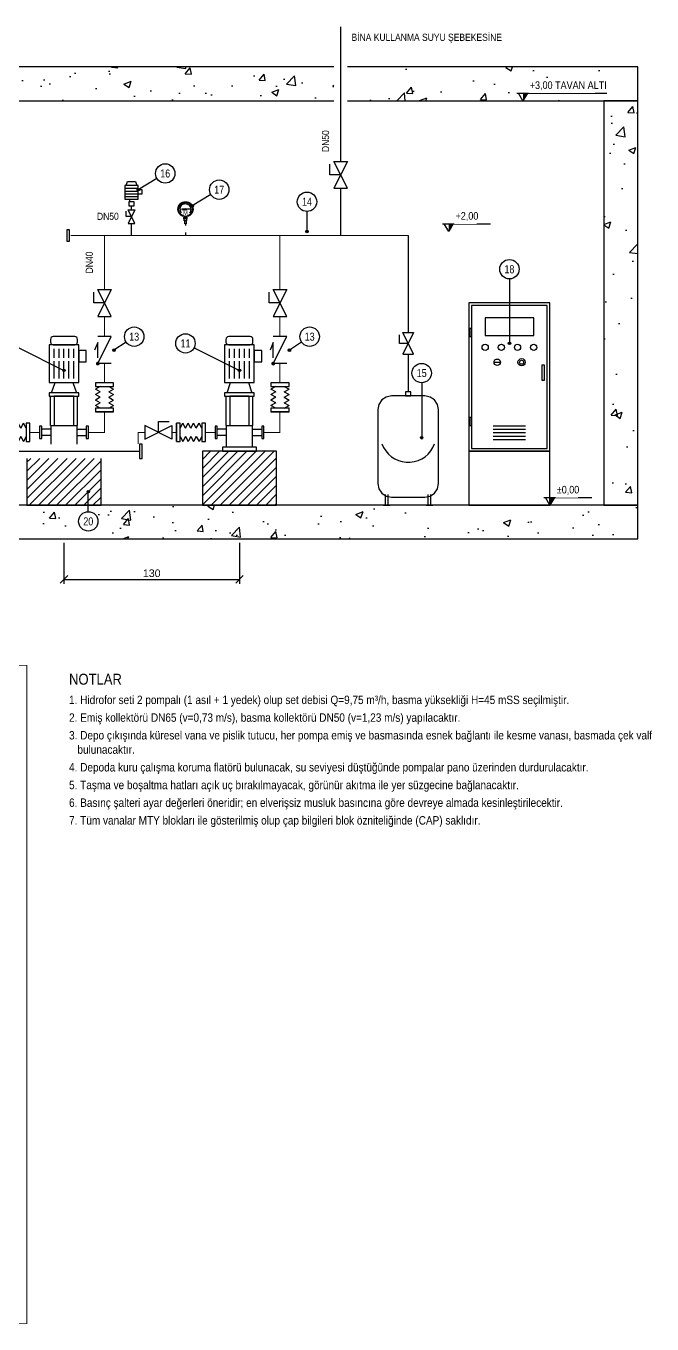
# Model space of a CAD drawing. Header units: centimetres. Extents: x -583 to 556, y -607 to 430.
# Drawn here: x 92 to 556, y -607 to 355 of the extents above; entities that cross this region are included whole.
import ezdxf
from ezdxf.enums import TextEntityAlignment as Align

# ---------------------------------------------------------------- set-up
doc = ezdxf.new("R2010")
doc.units = ezdxf.units.CM
doc.header["$LTSCALE"] = 10
doc.linetypes.add('DASHED', pattern=[1.524, 1.27, -0.254])
for name, color, linetype in [('MTY-VANA', 1, 'Continuous'), ('ROTAS-BASLIK', 2, 'Continuous'), ('ROTAS-BETON', 7, 'Continuous'), ('ROTAS-CAP', 3, 'Continuous'), ('ROTAS-CERCEVE', 4, 'Continuous'), ('ROTAS-KOT', 2, 'Continuous'), ('ROTAS-MASKE', 7, 'Continuous'), ('ROTAS-NOT', 1, 'Continuous'), ('ROTAS-NUMARA', 1, 'Continuous'), ('ROTAS-OLCU', 2, 'Continuous'), ('ROTAS-POMPA-EKIPMAN', 4, 'Continuous'), ('ROTAS-POMPA-GIZLI', 4, 'DASHED'), ('ROTAS-POMPA-KAIDE', 8, 'Continuous'), ('ROTAS-SOGUKSU-BORU', 5, 'Continuous'), ('ROTAS-TARAMA', 8, 'Continuous'), ('ROTAS-VANA', 1, 'Continuous')]:
    doc.layers.add(name, color=color, linetype=linetype)
doc.styles.add('CAP', font='wturkce.SHX', dxfattribs={"width": 0.65})
doc.styles.add('ROTAS', font='arial.ttf')
doc.dimstyles.new('ROTAS-OLCU', dxfattribs={"dimtxt": 5.625, "dimasz": 4.5, "dimexe": 3.375, "dimexo": 2.8125, "dimgap": 1.6875, "dimtad": 1, "dimdec": 0, "dimtxsty": 'ROTAS', "dimtsz": 2.8125, "dimcen": 2.5, "dimclrd": 2, "dimclre": 2, "dimclrt": 2, "dimazin": 3, "dimtfac": 1, "dimtmove": 0, "dimatfit": 3})

# ---------------------------------------------------------------- blocks, each defined once
blk = doc.blocks.new('MTY-ESNEK BAGLANTI')
at = {"layer": 'MTY-VANA'}
for p, q in [((-10.75, -6.72), (-10.75, 6.72)), ((-8.06, 3.14), (-6.05, 6.72)), ((-4.03, 3.14), (-6.05, 6.72)), ((-4.03, 3.14), (-2.02, 6.72)), ((0, 3.14), (-2.02, 6.72)), ((0, 3.14), (2.02, 6.72)), ((4.03, 3.14), (2.02, 6.72)), ((4.03, 3.14), (6.05, 6.72)), ((8.06, 3.14), (6.05, 6.72)), ((-8.06, -3.14), (-6.05, -6.72)), ((-4.03, -3.14), (-6.05, -6.72)), ((-4.03, -3.14), (-2.02, -6.72)), ((0, -3.14), (-2.02, -6.72)), ((0, -3.14), (2.02, -6.72)), ((4.03, -3.14), (2.02, -6.72)), ((4.03, -3.14), (6.05, -6.72)), ((8.06, -3.14), (6.05, -6.72))]:
    blk.add_line(p, q, dxfattribs=at)
for points in [[(-8.06, 6.72), (-10.75, 6.72), (-10.75, -6.72), (-8.06, -6.72)], [(10.75, 6.72), (8.06, 6.72), (8.06, -6.72), (10.75, -6.72)]]:
    blk.add_lwpolyline(points, close=True, dxfattribs=at)
at = {"layer": 'MTY-VANA', "style": 'CAP', "width": 0.65}
blk.add_attdef('CAP', text='', height=5, dxfattribs=at).set_placement((-0.1, 0.12), align=Align.CENTER)
blk = doc.blocks.new('MTY-CEKVALF VANA')
at = {"layer": 'MTY-VANA'}
h = blk.add_hatch(color=256, dxfattribs=at)
edge = h.paths.add_edge_path()
edge.add_arc((-10, 5), 1.41, 180, 540, ccw=False)
for p, q in [((-10, -5), (-10, 5)), ((-10, 5), (10, -5)), ((-5.6, 5), (5.6, 5)), ((5.6, 5), (0, 7.32)), ((10, -5), (10, 5))]:
    blk.add_line(p, q, dxfattribs=at)
at = {"layer": 'MTY-VANA', "style": 'CAP', "width": 0.65}
blk.add_attdef('CAP', text='', height=5, rotation=153.43495, dxfattribs=at).set_placement((0, 0), align=Align.CENTER)
blk = doc.blocks.new('MTY-KURESEL VANA')
at = {"layer": 'MTY-VANA'}
for p, q in [((0, 0), (0, 8)), ((0, 8), (8, 8))]:
    blk.add_line(p, q, dxfattribs=at)
blk.add_lwpolyline([(-10, 5), (-10, -5), (10, 5), (10, -5), (-10, 5)], dxfattribs=at)
at = {"layer": 'MTY-VANA', "style": 'CAP', "width": 0.65}
blk.add_attdef('CAP', text='', height=5, rotation=26.56505, dxfattribs=at).set_placement((0, 0), align=Align.CENTER)
blk = doc.blocks.new('MTY-MANOMETRE')
at = {"layer": 'MTY-VANA', "color": 1}
for p, q in [((-3.66, 19.85), (-4.5, 19.92)), ((-3.54, 20.48), (-4.36, 20.7)), ((-3.32, 21.09), (-4.09, 21.45)), ((-3, 21.64), (-3.69, 22.13)), ((-2.58, 22.14), (-3.18, 22.73)), ((-2.68, 19.72), (-0.55, 19.67)), ((-2.68, 19.72), (-2.68, 19.3)), ((-2.68, 19.3), (-0.57, 19.36)), ((-2.09, 22.55), (-2.57, 23.24)), ((-1.53, 22.87), (-1.89, 23.64)), ((-0.92, 23.09), (-1.14, 23.9)), ((-0.29, 23.19), (-0.36, 24.04)), ((0.36, 23.19), (0.43, 24.04)), ((4.53, 19.49), (0.55, 19.64)), ((4.53, 19.49), (0.56, 19.39)), ((0.99, 23.08), (1.21, 23.9)), ((1.59, 22.86), (1.95, 23.62)), ((2.15, 22.53), (2.64, 23.23)), ((2.64, 22.12), (3.24, 22.72)), ((3.05, 21.62), (3.75, 22.11)), ((3.37, 21.06), (4.14, 21.42)), ((3.59, 20.46), (4.41, 20.68)), ((3.7, 19.82), (4.55, 19.9)), ((-3.66, 19.21), (-4.51, 19.13)), ((-3.55, 18.57), (-4.37, 18.35)), ((-3.33, 17.97), (-4.1, 17.61)), ((-3.01, 17.41), (-3.71, 16.92)), ((-1.19, 12.49), (-1.19, 13.43)), ((1.22, 12.49), (-1.19, 12.49)), ((-0.87, 10.92), (-0.87, 12.49)), ((0.87, 10.92), (-0.87, 10.92)), ((0.89, 13.54), (-0.85, 13.53)), ((-0.7, 13.54), (-0.7, 13.98)), ((-0.52, 12.6), (-0.52, 13.43)), ((-0.52, 8.58), (-0.52, 10.92)), ((0.52, 10.92), (0.52, 8.58)), ((0.56, 12.61), (0.56, 13.42)), ((0.7, 13.54), (0.7, 13.97)), ((0.87, 12.49), (0.87, 10.92)), ((1.22, 12.49), (1.22, 13.43)), ((3.04, 17.38), (3.73, 16.9)), ((3.36, 17.94), (4.13, 17.58)), ((3.58, 18.55), (4.4, 18.33)), ((3.7, 19.18), (4.54, 19.11)), ((0.52, 8.58), (-0.52, 8.58)), ((0, 8.58), (0, 7.34)), ((0, 2.34), (0, 0))]:
    blk.add_line(p, q, dxfattribs=at)
for centre, radius in [((0.02, 19.51), 5.58), ((0.02, 19.51), 5.3), ((-0.01, 19.49), 0.576)]:
    blk.add_circle(centre, radius, dxfattribs=at)
for centre, radius, start, end in [((-0.85, 12.96), 0.576, 54.69942, 125.30664), ((-0.85, 13.07), 0.576, 234.69403, 305.30125), ((0.02, 12.21), 1.33, 65.90348, 113.65066), ((0.02, 13.82), 1.33, 246.3499, 294.09708), ((0.89, 12.96), 0.576, 54.69337, 125.30059), ((0.89, 13.08), 0.576, 234.70008, 305.3073)]:
    blk.add_arc(centre, radius, start, end, dxfattribs=at)
at = {"layer": 'MTY-VANA', "width": 0.7}
blk.add_text('M', height=3.59, dxfattribs=at).set_placement((0.05, 14.97, 0), align=Align.CENTER)
at = {"layer": 'MTY-VANA', "style": 'CAP', "width": 0.65}
blk.add_attdef('CAP', text='', height=5, rotation=90, dxfattribs=at).set_placement((0, 0), align=Align.CENTER)

msp = doc.modelspace()

# ---------------------------------------------------------------- hatches: boundary and pattern name
at = {"layer": 'ROTAS-KOT'}
h = msp.add_hatch(color=256, dxfattribs=at)
h.dxf.hatch_style = 1
h.paths.add_polyline_path([(460, 300), (460, 305.62), (463.38, 305.62)])
h = msp.add_hatch(color=256, dxfattribs=at)
h.dxf.hatch_style = 1
h.paths.add_polyline_path([(405, 203.01), (405, 208.64), (408.38, 208.64)])
h = msp.add_hatch(color=256, dxfattribs=at)
h.dxf.hatch_style = 1
h.paths.add_polyline_path([(480, 0), (480, 5.62), (483.38, 5.62)])
at = {"layer": 'ROTAS-NUMARA'}
h = msp.add_hatch(color=256, dxfattribs=at)
h.dxf.hatch_style = 1
h.paths.add_polyline_path([(175.94, 234), (175.81, 234.47), (175.47, 234.81), (175, 234.94), (174.53, 234.81), (174.19, 234.47), (174.06, 234), (174.19, 233.53), (174.53, 233.19), (175, 233.06), (175.47, 233.19), (175.81, 233.53)])
h = msp.add_hatch(color=256, dxfattribs=at)
h.dxf.hatch_style = 1
h.paths.add_polyline_path([(215.94, 222), (215.81, 222.47), (215.47, 222.81), (215, 222.94), (214.53, 222.81), (214.19, 222.47), (214.06, 222), (214.19, 221.53), (214.53, 221.19), (215, 221.06), (215.47, 221.19), (215.81, 221.53)])
h = msp.add_hatch(color=256, dxfattribs=at)
h.dxf.hatch_style = 1
h.paths.add_polyline_path([(300.94, 203), (300.81, 203.47), (300.47, 203.81), (300, 203.94), (299.53, 203.81), (299.19, 203.47), (299.06, 203), (299.19, 202.53), (299.53, 202.19), (300, 202.06), (300.47, 202.19), (300.81, 202.53)])
h = msp.add_hatch(color=256, dxfattribs=at)
h.dxf.hatch_style = 1
h.paths.add_polyline_path([(157.94, 115), (157.81, 115.47), (157.47, 115.81), (157, 115.94), (156.53, 115.81), (156.19, 115.47), (156.06, 115), (156.19, 114.53), (156.53, 114.19), (157, 114.06), (157.47, 114.19), (157.81, 114.53)])
h = msp.add_hatch(color=256, dxfattribs=at)
h.dxf.hatch_style = 1
h.paths.add_polyline_path([(287.94, 115), (287.81, 115.47), (287.47, 115.81), (287, 115.94), (286.53, 115.81), (286.19, 115.47), (286.06, 115), (286.19, 114.53), (286.53, 114.19), (287, 114.06), (287.47, 114.19), (287.81, 114.53)])
h = msp.add_hatch(color=256, dxfattribs=at)
h.dxf.hatch_style = 1
h.paths.add_polyline_path([(450.94, 120), (450.81, 120.47), (450.47, 120.81), (450, 120.94), (449.53, 120.81), (449.19, 120.47), (449.06, 120), (449.19, 119.53), (449.53, 119.19), (450, 119.06), (450.47, 119.19), (450.81, 119.53)])
h = msp.add_hatch(color=256, dxfattribs=at)
h.dxf.hatch_style = 1
h.paths.add_polyline_path([(120.94, 100), (120.81, 100.47), (120.47, 100.81), (120, 100.94), (119.53, 100.81), (119.19, 100.47), (119.06, 100), (119.19, 99.53), (119.53, 99.19), (120, 99.06), (120.47, 99.19), (120.81, 99.53)])
h = msp.add_hatch(color=256, dxfattribs=at)
h.dxf.hatch_style = 1
h.paths.add_polyline_path([(250.94, 100), (250.81, 100.47), (250.47, 100.81), (250, 100.94), (249.53, 100.81), (249.19, 100.47), (249.06, 100), (249.19, 99.53), (249.53, 99.19), (250, 99.06), (250.47, 99.19), (250.81, 99.53)])
h = msp.add_hatch(color=256, dxfattribs=at)
h.dxf.hatch_style = 1
h.paths.add_polyline_path([(385.94, 50), (385.81, 50.47), (385.47, 50.81), (385, 50.94), (384.53, 50.81), (384.19, 50.47), (384.06, 50), (384.19, 49.53), (384.53, 49.19), (385, 49.06), (385.47, 49.19), (385.81, 49.53)])
h = msp.add_hatch(color=256, dxfattribs=at)
h.dxf.hatch_style = 1
h.paths.add_polyline_path([(138.94, 10), (138.81, 10.47), (138.47, 10.81), (138, 10.94), (137.53, 10.81), (137.19, 10.47), (137.06, 10), (137.19, 9.53), (137.53, 9.19), (138, 9.06), (138.47, 9.19), (138.81, 9.53)])
at = {"layer": 'ROTAS-TARAMA'}
h = msp.add_hatch(dxfattribs=at)
h.set_pattern_fill('AR-CONC', scale=0.3)
h.paths.add_polyline_path([(-106, 300), (-106, 325), (320, 325), (320, 300)])
h = msp.add_hatch(dxfattribs=at)
h.set_pattern_fill('AR-CONC', scale=0.3)
h.paths.add_polyline_path([(545, 325), (545, 300), (330, 300), (330, 325)])
h = msp.add_hatch(dxfattribs=at)
h.set_pattern_fill('AR-CONC', scale=0.3)
h.paths.add_polyline_path([(520, 0), (545, 0), (545, 300), (520, 300)])
h = msp.add_hatch(dxfattribs=at)
h.set_pattern_fill('ANSI31', scale=1.5)
h.paths.add_polyline_path([(222.5, 0), (277.5, 0), (277.5, 40), (222.5, 40)])
h = msp.add_hatch(dxfattribs=at)
h.set_pattern_fill('ANSI31', scale=1.5)
h.paths.add_polyline_path([(147.5, 0), (92.5, 0), (92.5, 34.7), (147.5, 34.7)])
h = msp.add_hatch(dxfattribs=at)
h.set_pattern_fill('AR-CONC', scale=0.3)
h.paths.add_polyline_path([(-545, -25), (545, -25), (545, 0), (-545, 0)])

# ---------------------------------------------------------------- linework, layer by layer
at = {"layer": 'ROTAS-BETON'}
for points in [[(320, 325), (-106, 325)], [(330, 300), (545, 300), (545, 325), (330, 325)], [(-106, 300), (320, 300)]]:
    msp.add_lwpolyline(points, dxfattribs=at)
for points in [[(520, 0), (545, 0), (545, 300), (520, 300)], [(-545, -25), (545, -25), (545, 0), (-545, 0)]]:
    msp.add_lwpolyline(points, close=True, dxfattribs=at)
at = {"layer": 'ROTAS-CERCEVE', "const_width": 0.6}
msp.add_lwpolyline([(-551.25, -607), (92.5, -607), (92.5, -118.75), (-551.25, -118.75)], close=True, dxfattribs=at)
at = {"layer": 'ROTAS-KOT'}
for points in [[(455.5, 305.62), (522.19, 305.62)], [(400.5, 208.64), (435.94, 208.64)], [(475.5, 5.62), (510.94, 5.62)]]:
    msp.add_lwpolyline(points, dxfattribs=at)
for points in [[(460, 300), (456.62, 305.62), (463.38, 305.62)], [(405, 203.01), (401.62, 208.64), (408.38, 208.64)], [(480, 0), (476.62, 5.62), (483.38, 5.62)]]:
    msp.add_lwpolyline(points, close=True, dxfattribs=at)
at = {"layer": 'ROTAS-NUMARA'}
for p, q in [((188.84, 242.3), (175, 234)), ((228.84, 230.3), (215, 222)), ((300, 217.81), (300, 203)), ((450, 167.81), (450, 120)), ((86.43, 116.79), (120, 100)), ((166.02, 121.01), (157, 115)), ((216.43, 116.79), (250, 100)), ((296.02, 121.01), (287, 115)), ((385, 90.81), (385, 50)), ((138, -4.81), (138, 10))]:
    msp.add_line(p, q, dxfattribs=at)
for centre in [(175, 234), (215, 222), (300, 203), (157, 115), (287, 115), (450, 120), (120, 100), (250, 100), (385, 50), (138, 10)]:
    msp.add_circle(centre, 0.938, dxfattribs=at)
at = {"layer": 'ROTAS-POMPA-EKIPMAN'}
for points in [[(165, 227), (175, 227), (175, 237), (165, 237)], [(168, 222), (172, 222), (172, 225), (168, 225)], [(122, 195.78), (124, 195.78), (124, 204.22), (122, 204.22)], [(420, 40), (480, 40), (480, 150), (420, 150)], [(422, 42), (478, 42), (478, 148), (422, 148)], [(432, 125.8), (468, 125.8), (468, 139), (432, 139)], [(420.5, 125), (422, 125), (422, 131), (420.5, 131)], [(109, 91), (131, 91), (131, 119), (109, 119)], [(128, 119), (128.77, 119.15), (129.41, 119.59), (129.85, 120.23), (130, 121), (130, 123), (129.85, 123.77), (129.41, 124.41), (128.77, 124.85), (128, 125), (112, 125), (111.23, 124.85), (110.59, 124.41), (110.15, 123.77), (110, 123), (110, 121), (110.15, 120.23), (110.59, 119.59), (111.23, 119.15), (112, 119)], [(239, 91), (261, 91), (261, 119), (239, 119)], [(258, 119), (258.77, 119.15), (259.41, 119.59), (259.85, 120.23), (260, 121), (260, 123), (259.85, 123.77), (259.41, 124.41), (258.77, 124.85), (258, 125), (242, 125), (241.23, 124.85), (240.59, 124.41), (240.15, 123.77), (240, 123), (240, 121), (240.15, 120.23), (240.59, 119.59), (241.23, 119.15), (242, 119)], [(131, 106.3), (136.5, 106.3), (136.5, 114.8), (131, 114.8)], [(261, 106.3), (266.5, 106.3), (266.5, 114.8), (261, 114.8)], [(474, 92.8), (476, 92.8), (476, 103.8), (474, 103.8)], [(109, 80.8), (131, 80.8), (131, 83.3), (109, 83.3)], [(112.74, 59), (127.26, 59), (127.26, 80.8), (112.74, 80.8)], [(239, 80.8), (261, 80.8), (261, 83.3), (239, 83.3)], [(242.74, 59), (257.26, 59), (257.26, 80.8), (242.74, 80.8)], [(387.38, 6), (391.25, 6.77), (394.53, 8.97), (396.73, 12.25), (397.5, 16.12), (397.5, 70.88), (396.73, 74.75), (394.53, 78.03), (391.25, 80.23), (387.38, 81), (362.62, 81), (358.75, 80.23), (355.47, 78.03), (353.27, 74.75), (352.5, 70.88), (352.5, 16.12), (353.27, 12.25), (355.47, 8.97), (358.75, 6.77), (362.62, 6)], [(373, 81), (377, 81), (377, 84), (373, 84)], [(101.9, 49.41), (103.5, 49.41), (103.5, 58.59), (101.9, 58.59)], [(136.5, 49.41), (138.1, 49.41), (138.1, 58.59), (136.5, 58.59)], [(231.9, 49.41), (233.5, 49.41), (233.5, 58.59), (231.9, 58.59)], [(266.5, 49.41), (268.1, 49.41), (268.1, 58.59), (266.5, 58.59)], [(420.5, 59), (422, 59), (422, 65), (420.5, 65)], [(176, 34.67), (178, 34.67), (178, 45.33), (176, 45.33)], [(237.5, 40), (262.5, 40), (262.5, 43), (237.5, 43)]]:
    msp.add_lwpolyline(points, close=True, dxfattribs=at)
for points in [[(166, 237), (167, 240), (173, 240), (174, 237)], [(175, 231), (178, 231), (178, 234), (175, 234)], [(168.8, 225), (168.8, 227), (171.2, 227), (171.2, 227)], [(439.2, 106), (442.8, 106)], [(110.76, 83.3), (113.4, 91), (126.6, 91), (129.24, 83.3)], [(240.76, 83.3), (243.4, 91), (256.6, 91), (259.24, 83.3)], [(110.1, 59), (110.1, 80.8)], [(129.9, 59), (129.9, 80.8)], [(240.1, 59), (240.1, 80.8)], [(259.9, 59), (259.9, 80.8)], [(110.5, 45.3), (110.5, 59), (129.5, 59), (129.5, 45.3)], [(240.5, 43), (240.5, 59), (259.5, 59), (259.5, 43)], [(438, 58.8), (462, 58.8)], [(110.5, 56.41), (103.5, 56.41)], [(110.5, 51.59), (103.5, 51.59)], [(129.5, 56.41), (136.5, 56.41)], [(129.5, 51.59), (136.5, 51.59)], [(240.5, 56.41), (233.5, 56.41)], [(240.5, 51.59), (233.5, 51.59)], [(259.5, 56.41), (266.5, 56.41)], [(259.5, 51.59), (266.5, 51.59)], [(438, 56.3), (462, 56.3)], [(438, 53.8), (462, 53.8)], [(438, 51.3), (462, 51.3)], [(438, 48.8), (462, 48.8)], [(356.75, 0), (361.75, 0)], [(358.25, 0), (358.25, 8)], [(360.25, 0), (360.25, 8)], [(388.25, 0), (393.25, 0)], [(389.75, 0), (389.75, 8)], [(391.75, 0), (391.75, 8)]]:
    msp.add_lwpolyline(points, dxfattribs=at)
for centre, radius in [((432, 117), 2.3), ((444, 117), 2.3), ((456, 117), 2.3), ((468, 117), 2.3), ((441, 106), 2.4), ((459, 106), 2.7), ((459, 106), 1.5)]:
    msp.add_circle(centre, radius, dxfattribs=at)
at = {"layer": 'ROTAS-POMPA-GIZLI'}
for points in [[(165, 235), (175, 235)], [(165, 233), (175, 233)], [(165, 231), (175, 231)], [(165, 229), (175, 229)], [(112.67, 94), (112.67, 116)], [(116.33, 94), (116.33, 116)], [(120, 94), (120, 116)], [(123.67, 94), (123.67, 116)], [(127.33, 94), (127.33, 116)], [(242.67, 94), (242.67, 116)], [(246.33, 94), (246.33, 116)], [(250, 94), (250, 116)], [(253.67, 94), (253.67, 116)], [(257.33, 94), (257.33, 116)], [(355.55, 45.42), (356.76, 42.71), (358.35, 40.2), (360.29, 37.94), (362.53, 35.98), (365.02, 34.36), (367.72, 33.12), (370.57, 32.28), (373.51, 31.85), (376.49, 31.85), (379.43, 32.28), (382.28, 33.12), (384.98, 34.36), (387.47, 35.98), (389.71, 37.94), (391.65, 40.2), (393.24, 42.71), (394.45, 45.42)]]:
    msp.add_lwpolyline(points, dxfattribs=at)
at = {"layer": 'ROTAS-POMPA-KAIDE'}
for points in [[(222.5, 0), (277.5, 0), (277.5, 40), (222.5, 40)], [(420, 0), (480, 0), (480, 40), (420, 40)]]:
    msp.add_lwpolyline(points, close=True, dxfattribs=at)
for points in [[(92.5, 0), (147.5, 0), (147.5, 34.7)], [(92.5, 34.7), (92.5, 0)]]:
    msp.add_lwpolyline(points, dxfattribs=at)
at = {"layer": 'ROTAS-SOGUKSU-BORU'}
for points, const_width in [([(325, 255), (325, 355)], 0.833), ([(325, 200), (325, 235)], 0.833), ([(125, 200), (375, 200)], 0.833), ([(150, 160), (150, 200)], 0.767), ([(280, 160), (280, 200)], 0.767), ([(150, 125), (150, 140)], 0.767), ([(280, 125), (280, 140)], 0.767), ([(150, 90.8), (150, 105)], 0.767), ([(280, 90.8), (280, 105)], 0.767), ([(138.1, 54), (150, 54), (150, 69.2)], 0.767), ([(268.1, 54), (280, 54), (280, 69.2)], 0.767), ([(94.8, 54), (101.9, 54)], 0.767), ([(175, 45.3), (175, 54), (180, 54)], 0.767), ([(200, 54), (203.2, 54)], 0.767), ([(224.8, 54), (231.9, 54)], 0.767), ([(20, 40), (176, 40)], 0.933)]:
    msp.add_lwpolyline(points, dxfattribs=dict(at, const_width=const_width))
for points in [[(170, 219), (170, 222)], [(170, 200), (170, 209)], [(375, 200), (375, 128)], [(375, 112), (375, 84)]]:
    msp.add_lwpolyline(points, dxfattribs=at)

# ---------------------------------------------------------------- block references
at = {"layer": 'ROTAS-VANA', "rotation": 90}
for name, p in [('MTY-KURESEL VANA', (325, 245)), ('MTY-KURESEL VANA', (150, 150)), ('MTY-KURESEL VANA', (280, 150)), ('MTY-CEKVALF VANA', (150, 115)), ('MTY-CEKVALF VANA', (280, 115)), ('MTY-ESNEK BAGLANTI', (150, 80)), ('MTY-ESNEK BAGLANTI', (280, 80))]:
    msp.add_blockref(name, p, dxfattribs=at)
at = {"layer": 'ROTAS-VANA'}
for name, p in [('MTY-MANOMETRE', (210, 200)), ('MTY-ESNEK BAGLANTI', (84, 54)), ('MTY-KURESEL VANA', (190, 54)), ('MTY-ESNEK BAGLANTI', (214, 54))]:
    msp.add_blockref(name, p, dxfattribs=at)
at = {"layer": 'ROTAS-VANA', "rotation": 90}
for p, xscale, yscale in [((170, 214), 0.5, 0.5), ((375, 120), 0.8, 0.8)]:
    msp.add_blockref('MTY-KURESEL VANA', p, dxfattribs=dict(at, xscale=xscale, yscale=yscale))

# ---------------------------------------------------------------- texts
at = {"layer": 'ROTAS-BASLIK', "style": 'ROTAS', "width": 0.85}
msp.add_text('NOTLAR', height=8.125, dxfattribs=at).set_placement((123.75, -125), align=Align.TOP_LEFT)
at = {"layer": 'ROTAS-NOT', "style": 'ROTAS', "width": 0.85}
for s, p in [('1. Hidrofor seti 2 pompalı (1 asıl + 1 yedek) olup set debisi Q=9,75 m³/h, basma yüksekliği H=45 mSS seçilmiştir.', (123.75, -141.25)), ('2. Emiş kollektörü DN65 (v=0,73 m/s), basma kollektörü DN50 (v=1,23 m/s) yapılacaktır.', (123.75, -154.38)), ('3. Depo çıkışında küresel vana ve pislik tutucu, her pompa emiş ve basmasında esnek bağlantı ile kesme vanası, basmada çek valf', (123.75, -167.5)), ('   bulunacaktır.', (123.75, -178.12)), ('4. Depoda kuru çalışma koruma flatörü bulunacak, su seviyesi düştüğünde pompalar pano üzerinden durdurulacaktır.', (123.75, -191.25)), ('5. Taşma ve boşaltma hatları açık uç bırakılmayacak, görünür akıtma ile yer süzgecine bağlanacaktır.', (123.75, -204.38)), ('6. Basınç şalteri ayar değerleri öneridir; en elverişsiz musluk basıncına göre devreye almada kesinleştirilecektir.', (123.75, -217.5)), ('7. Tüm vanalar MTY blokları ile gösterilmiş olup çap bilgileri blok özniteliğinde (CAP) saklıdır.', (123.75, -230.62))]:
    msp.add_text(s, height=6.25, dxfattribs=at).set_placement(p, align=Align.TOP_LEFT)

# ---------------------------------------------------------------- dimensions: what is measured, and where the dimension line sits
at = {"layer": 'ROTAS-OLCU'}
msp.add_linear_dim(base=(120, -55), p1=(120, -25), p2=(250, -25), dimstyle='ROTAS-OLCU', dxfattribs=at).render()

# ---------------------------------------------------------------- wipeouts: each hides what was drawn before it
for points in [[(332.2, 343.02), (414.99, 343.02), (414.99, 350.72), (332.2, 350.72)], [(319.33, 262.81), (319.33, 275.6), (311.62, 275.6), (311.62, 262.81)], [(145.31, 208.67), (158.1, 208.67), (158.1, 216.38), (145.31, 216.38)], [(144.33, 172.81), (144.33, 185.6), (136.62, 185.6), (136.62, 172.81)]]:
    msp.add_wipeout(points).dxf.layer = 'ROTAS-MASKE'

# ---------------------------------------------------------------- next in the draw order: texts
at = {"layer": 'ROTAS-CAP', "style": 'ROTAS', "width": 0.85}
for s, p in [('DN50', (318, 270)), ('DN40', (143, 180))]:
    msp.add_text(s, height=5.312, rotation=90, dxfattribs=at).set_placement(p, align=Align.BOTTOM_CENTER)
msp.add_text('DN50', height=5.312, dxfattribs=at).set_placement((152.5, 210), align=Align.BOTTOM_CENTER)
at = {"layer": 'ROTAS-SOGUKSU-BORU', "style": 'ROTAS', "width": 0.85}
msp.add_text('BİNA KULLANMA SUYU ŞEBEKESİNE', height=5.3125, dxfattribs=at).set_placement((333, 347), align=Align.MIDDLE_LEFT)

# ---------------------------------------------------------------- next in the draw order: wipeouts: each hides what was drawn before it
for points in [[(464.22, 305.62), (513.34, 305.62), (513.34, 313.78), (464.22, 313.78)], [(202.19, 246), (201.94, 247.86), (201.22, 249.59), (200.08, 251.08), (198.59, 252.22), (196.86, 252.94), (195, 253.19), (193.14, 252.94), (191.41, 252.22), (189.92, 251.08), (188.78, 249.59), (188.06, 247.86), (187.81, 246), (188.06, 244.14), (188.78, 242.41), (189.92, 240.92), (191.41, 239.78), (193.14, 239.06), (195, 238.81), (196.86, 239.06), (198.59, 239.78), (200.08, 240.92), (201.22, 242.41), (201.94, 244.14)], [(242.19, 234), (241.94, 235.86), (241.22, 237.59), (240.08, 239.08), (238.59, 240.22), (236.86, 240.94), (235, 241.19), (233.14, 240.94), (231.41, 240.22), (229.92, 239.08), (228.78, 237.59), (228.06, 235.86), (227.81, 234), (228.06, 232.14), (228.78, 230.41), (229.92, 228.92), (231.41, 227.78), (233.14, 227.06), (235, 226.81), (236.86, 227.06), (238.59, 227.78), (240.08, 228.92), (241.22, 230.41), (241.94, 232.14)], [(307.19, 225), (306.94, 226.86), (306.22, 228.59), (305.08, 230.08), (303.59, 231.22), (301.86, 231.94), (300, 232.19), (298.14, 231.94), (296.41, 231.22), (294.92, 230.08), (293.78, 228.59), (293.06, 226.86), (292.81, 225), (293.06, 223.14), (293.78, 221.41), (294.92, 219.92), (296.41, 218.78), (298.14, 218.06), (300, 217.81), (301.86, 218.06), (303.59, 218.78), (305.08, 219.92), (306.22, 221.41), (306.94, 223.14)], [(409.22, 208.64), (425.73, 208.64), (425.73, 216.8), (409.22, 216.8)], [(457.19, 175), (456.94, 176.86), (456.22, 178.59), (455.08, 180.08), (453.59, 181.22), (451.86, 181.94), (450, 182.19), (448.14, 181.94), (446.41, 181.22), (444.92, 180.08), (443.78, 178.59), (443.06, 176.86), (442.81, 175), (443.06, 173.14), (443.78, 171.41), (444.92, 169.92), (446.41, 168.78), (448.14, 168.06), (450, 167.81), (451.86, 168.06), (453.59, 168.78), (455.08, 169.92), (456.22, 171.41), (456.94, 173.14)], [(179.19, 125), (178.94, 126.86), (178.22, 128.59), (177.08, 130.08), (175.59, 131.22), (173.86, 131.94), (172, 132.19), (170.14, 131.94), (168.41, 131.22), (166.92, 130.08), (165.78, 128.59), (165.06, 126.86), (164.81, 125), (165.06, 123.14), (165.78, 121.41), (166.92, 119.92), (168.41, 118.78), (170.14, 118.06), (172, 117.81), (173.86, 118.06), (175.59, 118.78), (177.08, 119.92), (178.22, 121.41), (178.94, 123.14)], [(217.19, 120), (216.94, 121.86), (216.22, 123.59), (215.08, 125.08), (213.59, 126.22), (211.86, 126.94), (210, 127.19), (208.14, 126.94), (206.41, 126.22), (204.92, 125.08), (203.78, 123.59), (203.06, 121.86), (202.81, 120), (203.06, 118.14), (203.78, 116.41), (204.92, 114.92), (206.41, 113.78), (208.14, 113.06), (210, 112.81), (211.86, 113.06), (213.59, 113.78), (215.08, 114.92), (216.22, 116.41), (216.94, 118.14)], [(309.19, 125), (308.94, 126.86), (308.22, 128.59), (307.08, 130.08), (305.59, 131.22), (303.86, 131.94), (302, 132.19), (300.14, 131.94), (298.41, 131.22), (296.92, 130.08), (295.78, 128.59), (295.06, 126.86), (294.81, 125), (295.06, 123.14), (295.78, 121.41), (296.92, 119.92), (298.41, 118.78), (300.14, 118.06), (302, 117.81), (303.86, 118.06), (305.59, 118.78), (307.08, 119.92), (308.22, 121.41), (308.94, 123.14)], [(392.19, 98), (391.94, 99.86), (391.22, 101.59), (390.08, 103.08), (388.59, 104.22), (386.86, 104.94), (385, 105.19), (383.14, 104.94), (381.41, 104.22), (379.92, 103.08), (378.78, 101.59), (378.06, 99.86), (377.81, 98), (378.06, 96.14), (378.78, 94.41), (379.92, 92.92), (381.41, 91.78), (383.14, 91.06), (385, 90.81), (386.86, 91.06), (388.59, 91.78), (390.08, 92.92), (391.22, 94.41), (391.94, 96.14)], [(484.22, 5.62), (500.73, 5.62), (500.73, 13.78), (484.22, 13.78)], [(145.19, -12), (144.94, -10.14), (144.22, -8.41), (143.08, -6.92), (141.59, -5.78), (139.86, -5.06), (138, -4.81), (136.14, -5.06), (134.41, -5.78), (132.92, -6.92), (131.78, -8.41), (131.06, -10.14), (130.81, -12), (131.06, -13.86), (131.78, -15.59), (132.92, -17.08), (134.41, -18.22), (136.14, -18.94), (138, -19.19), (139.86, -18.94), (141.59, -18.22), (143.08, -17.08), (144.22, -15.59), (144.94, -13.86)]]:
    msp.add_wipeout(points).dxf.layer = 'ROTAS-MASKE'

# ---------------------------------------------------------------- next in the draw order: linework, layer by layer
at = {"layer": 'ROTAS-NUMARA'}
for centre in [(195, 246), (235, 234), (300, 225), (450, 175), (172, 125), (210, 120), (302, 125), (385, 98), (138, -12)]:
    msp.add_circle(centre, 7.19, dxfattribs=at)

# ---------------------------------------------------------------- next in the draw order: texts
at = {"layer": 'ROTAS-KOT', "style": 'ROTAS', "width": 0.85}
for s, p in [('+3,00 TAVAN ALTI', (465.06, 307.03)), ('+2,00', (410.06, 210.05)), ('±0,00', (485.06, 7.03))]:
    msp.add_text(s, height=5.625, dxfattribs=at).set_placement(p, align=Align.BOTTOM_LEFT)
at = {"layer": 'ROTAS-NUMARA', "style": 'ROTAS', "width": 0.8}
for s, p in [('16', (195, 246)), ('17', (235, 234)), ('14', (300, 225)), ('18', (450, 175)), ('13', (172, 125)), ('13', (302, 125)), ('11', (210, 120)), ('15', (385, 98)), ('20', (138, -12))]:
    msp.add_text(s, height=5.938, dxfattribs=at).set_placement(p, align=Align.MIDDLE_CENTER)

doc.saveas('drawing.dxf')
